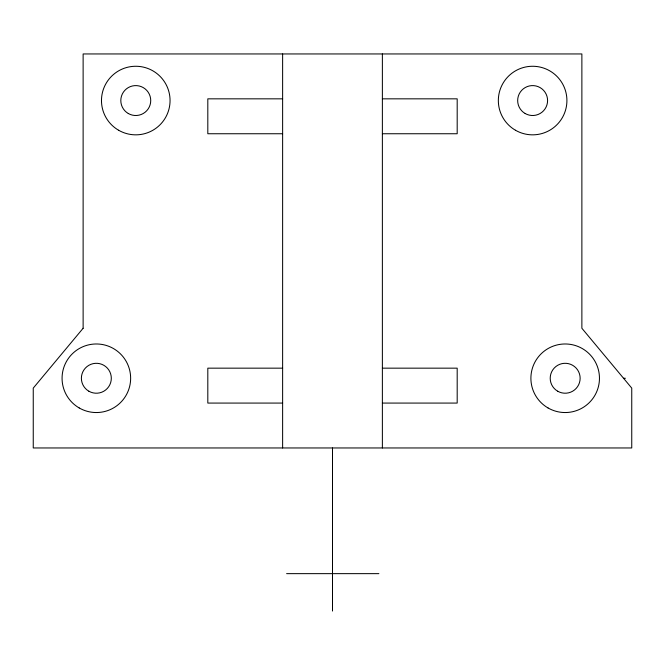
<?xml version="1.0" encoding="UTF-8"?>
<svg xmlns="http://www.w3.org/2000/svg" width="665" height="665" viewBox="0 0 665 665"><rect width="100%" height="100%" fill="white"/><g stroke="black" fill="none" stroke-linecap="round" stroke-linejoin="round"><path stroke-width="1" d="M282.625 98.836L207.812 98.836L207.812 133.748L282.625 133.748M382.375 98.836L457.188 98.836L457.188 133.748L382.375 133.748M282.625 368.161L207.812 368.161L207.812 403.073L282.625 403.073M382.375 368.161L457.188 368.161L457.188 403.073L382.375 403.073M623.537 378.26L625.399 378.26M286.615 573.646L378.884 573.646M382.375 53.948L382.375 447.961M332.5 447.961L332.5 611.052M282.625 53.948L282.625 447.961M83.125 328.261L33.25 388.111L33.25 447.961L631.75 447.961L631.75 388.111L581.875 328.261L581.875 53.948L83.125 53.948L83.125 328.261M525.142 113.507A14.963 14.963 0 0 0 547.586 100.556A14.963 14.963 0 0 0 525.142 87.597A14.963 14.963 0 0 0 525.142 113.507M128.287 113.507A14.963 14.963 0 0 0 150.731 100.556A14.963 14.963 0 0 0 128.287 87.597A14.963 14.963 0 0 0 128.287 113.507M557.694 391.219A14.963 14.963 0 0 0 580.138 378.26A14.963 14.963 0 0 0 557.694 365.301A14.963 14.963 0 0 0 557.694 391.219M88.869 391.219A14.963 14.963 0 0 0 111.313 378.26A14.963 14.963 0 0 0 88.869 365.301A14.963 14.963 0 0 0 88.869 391.219M79.21 407.953A34.289 34.289 0 0 0 130.639 378.26A34.289 34.289 0 0 0 79.21 348.568A34.289 34.289 0 0 0 79.21 407.953M548.035 407.953A34.289 34.289 0 0 0 599.464 378.26A34.289 34.289 0 0 0 548.035 348.568A34.289 34.289 0 0 0 548.035 407.953M118.628 130.249A34.289 34.289 0 0 0 170.057 100.556A34.289 34.289 0 0 0 118.628 70.856A34.289 34.289 0 0 0 118.628 130.249M515.483 130.249A34.289 34.289 0 0 0 566.913 100.556A34.289 34.289 0 0 0 515.483 70.856A34.289 34.289 0 0 0 515.483 130.249"/></g></svg>
